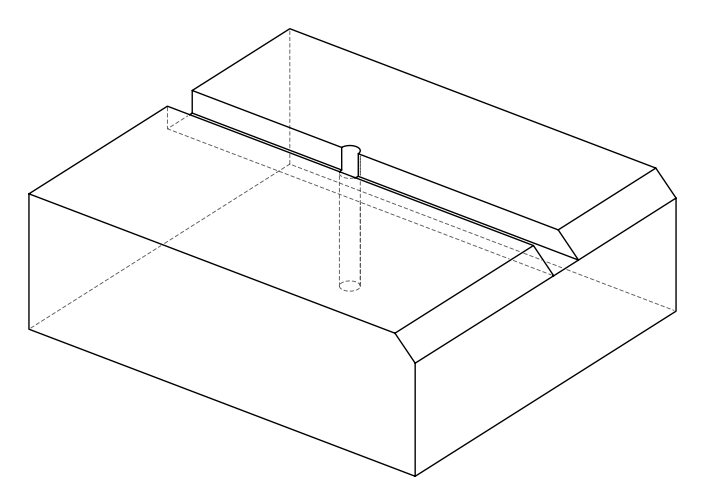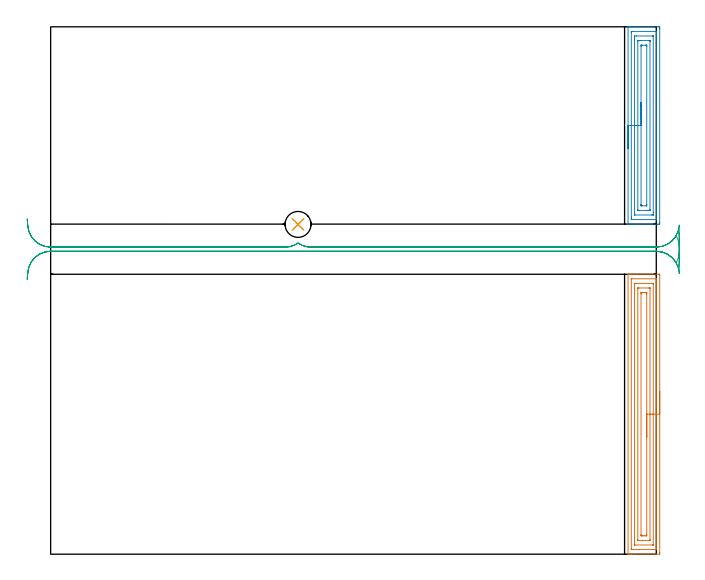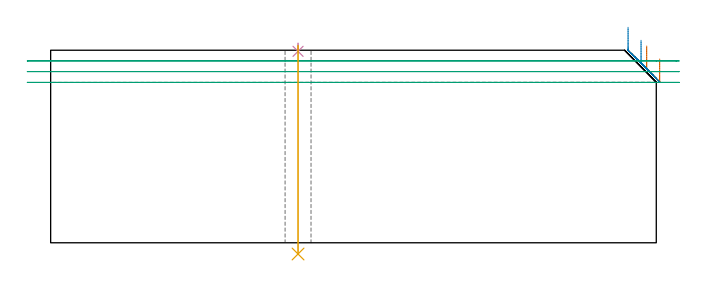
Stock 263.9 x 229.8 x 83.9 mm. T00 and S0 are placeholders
(PLAN: 5 operations, 3 tool changes, 13 min)
(1 AREA_MILL | FG_CHAMFER_SURFACE | UGT0205_001 | 5.18 min | 12282 mm3)
(2 AREA_MILL_1 | FG_CHAMFER_SURFACE_1 | UGT0205_001 | 3.74 min | 8854 mm3)
(3 MILL_RECTANGULAR_SLOT | SLOT_RECTANGULAR | UGT0201_104 | Follow Part, ap 5, ae 75% | 3.68 min | 79408 mm3)
(4 SPOT_DRILL | STEP1HOLE | NXT0321_9005460120000 | 0.03 min | 0 mm3)
(5 DRILL_THROUGH_HOLE_INTO_CENTER | STEP1HOLE | UGT0301_508 | 0.36 min | 7494 mm3)
(TOOL UGT0205_001 | Chamfer Mill 20 x 3 x 45 deg. | D20 FL50 Z2)
(TOOL UGT0201_104 | End Mill 20 mm | D20 FL22 Z2)
(TOOL NXT0321_9005460120000 | NC Spot Drill, 142deg, 12mm, Carbide, Uncoated | D12 PA142 FL30 Z2)
(TOOL UGT0301_508 | Carbide Drill 11.3 mm | D11.3 PA118 FL94 Z2)
(OP 1 AREA_MILL)
G17 G21 G94 G90
T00 M6
G54
G17 G0 G90 X265.4 Y71. S1061 M3
G43 Z93.9 H0
Z80.1
G94 G1 Y70.962 Z79.228 F250.
Y70.848 Z78.363
Y70.659 Z77.512
Y70.397 Z76.68
Y70.063 Z75.874
Y69.66 Z75.1
Y69.191 Z74.364
Y68.66 Z73.672
Y68.071 Z73.029
Y67.428 Z72.44
Y66.736 Z71.908
Y66. Z71.44
Y65.226 Z71.037
Y64.42 Z70.703
Y63.588 Z70.441
Y62.736 Z70.252
Y61.872 Z70.138
Y61. Z70.1
Y0.632
X265.395 Y0.086 Z70.103
X265.392 Y0.01 Z70.106
X265.311 Y0. Z70.187
X254.567 Z80.927
X253.18 Z82.316
X252.82 Z82.675
X251.885 Z83.614
X251.742 Y0.001 Z83.75
X251.654 Y0.005 Z83.837
X251.603 Y0.01 Z83.888
X251.6 Y0.185 Z83.9
Y121.815
X251.603 Y121.99 Z83.888
X251.741 Y121.997 Z83.752
X251.886 Y122. Z83.614
X252.098 Z83.402
X252.82 Z82.675
X254.055 Z81.442
X255.441 Z80.054
X265.054 Z70.443
X265.314 Y121.997 Z70.184
X265.392 Y121.99 Z70.106
X265.399 Y121.91 Z70.099
X265.4 Y121.368 Z70.1
Y61.
X263.986 Z71.514
X263.985 Y2.421 Z71.515
X263.983 Y2.073 Z71.517
X263.982 Y2.031 Z71.518
X263.98 Y2.016 Z71.52
X263.963 Y2.01 Z71.537
X263.854 Y2.005 Z71.646
X263.717 Y2.001 Z71.783
X253.23 Z82.27
X253.065 Y2.004 Z82.435
X253.031 Y2.008 Z82.469
X253.021 Y2.011 Z82.479
X253.019 Y2.023 Z82.481
X253.016 Y2.062 Z82.484
X253.015 Y2.221 Z82.485
X253.014 Y2.421 Z82.486
X253.015 Y119.579 Z82.485
X253.017 Y119.927 Z82.483
X253.019 Y119.969 Z82.481
X253.02 Y119.984 Z82.48
X253.037 Y119.99 Z82.463
X253.146 Y119.995 Z82.354
X253.283 Y119.999 Z82.217
X263.77 Z71.73
X263.935 Y119.996 Z71.565
X263.969 Y119.992 Z71.531
X263.979 Y119.989 Z71.521
X263.981 Y119.977 Z71.519
X263.984 Y119.938 Z71.516
X263.985 Y119.779 Z71.515
X263.986 Y119.579 Z71.514
Y61.
X262.572 Z72.928
X262.571 Y4.209 Z72.929
X262.57 Y4.068 Z72.93
X262.567 Y4.021 Z72.933
X262.565 Y4.011 Z72.935
X262.559 Y4.007 Z72.941
X262.535 Y4.003 Z72.965
X262.433 Y4.001 Z73.067
X254.567 Z80.933
X254.499 Y4.003 Z81.001
X254.446 Y4.008 Z81.054
X254.435 Y4.011 Z81.065
X254.433 Y4.028 Z81.067
X254.431 Y4.067 Z81.069
X254.429 Y4.209 Z81.071
X254.428 Y4.351 Z81.072
X254.429 Y117.791 Z81.071
X254.43 Y117.932 Z81.07
X254.433 Y117.979 Z81.067
X254.435 Y117.989 Z81.065
X254.441 Y117.993 Z81.059
X254.465 Y117.997 Z81.035
X254.567 Y117.999 Z80.933
X262.433 Z73.067
X262.501 Y117.997 Z72.999
X262.554 Y117.992 Z72.946
X262.565 Y117.989 Z72.935
X262.567 Y117.972 Z72.933
X262.569 Y117.933 Z72.931
X262.571 Y117.791 Z72.929
X262.572 Y117.648 Z72.928
Y61.
X261.157 Z74.343
Y6.247
X261.154 Y6.119 Z74.346
X261.15 Y6.035 Z74.35
X261.143 Y6.009 Z74.357
X261.12 Y6.008 Z74.38
X260.685 Y6. Z74.815
X256.315 Z79.185
X255.88 Y6.007 Z79.62
X255.856 Y6.01 Z79.644
X255.849 Y6.02 Z79.651
X255.846 Y6.056 Z79.654
X255.843 Y6.104 Z79.657
Y6.151
X255.844 Y115.752 Z79.656
X255.846 Y115.881 Z79.654
X255.85 Y115.965 Z79.65
X255.857 Y115.99 Z79.643
X255.88 Y115.992 Z79.62
X256.315 Y116. Z79.185
X260.685 Z74.815
X261.12 Y115.993 Z74.38
X261.144 Y115.99 Z74.356
X261.151 Y115.979 Z74.349
X261.154 Y115.944 Z74.346
X261.157 Y115.896 Z74.343
Y115.849
Y61.
X259.743 Z75.757
Y8.681
X259.741 Y8.268 Z75.759
X259.738 Y8.063 Z75.762
X259.737 Y8.019 Z75.763
X259.697 Y8.01 Z75.803
X259.599 Y8.004 Z75.901
X258.937 Y8.001 Z76.563
X258.728 Y8. Z76.772
X258.063 Z77.437
X257.854 Z77.646
X257.34 Y8.004 Z78.16
X257.281 Y8.007 Z78.219
X257.266 Y8.01 Z78.234
X257.263 Y8.022 Z78.237
X257.26 Y8.065 Z78.24
X257.258 Y8.247 Z78.242
X257.257 Y8.612 Z78.243
Y113.319
X257.259 Y113.731 Z78.241
X257.262 Y113.937 Z78.238
X257.264 Y113.981 Z78.236
X257.303 Y113.99 Z78.197
X257.402 Y113.996 Z78.098
X258.063 Y113.999 Z77.437
X258.272 Y114. Z77.228
X258.937 Z76.563
X259.146 Z76.354
X259.66 Y113.996 Z75.84
X259.719 Y113.993 Z75.781
X259.734 Y113.99 Z75.766
X259.737 Y113.978 Z75.763
X259.74 Y113.935 Z75.76
X259.742 Y113.753 Z75.758
X259.743 Y113.388 Z75.757
Y61.
Y60.128 Z75.795
Y59.263 Z75.909
Y58.412 Z76.098
Y57.58 Z76.36
Y56.774 Z76.694
Y56. Z77.097
Y55.264 Z77.565
Y54.572 Z78.096
Y53.929 Z78.686
Y53.34 Z79.329
Y52.808 Z80.021
Y52.34 Z80.757
Y51.937 Z81.531
Y51.603 Z82.337
Y51.341 Z83.169
Y51.152 Z84.02
Y51.038 Z84.885
Y51. Z85.757
G0 Z93.9
M5
M2
(OP 2 AREA_MILL_1)
G17 G21 G94 G90
T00 M6
G54
G17 G0 G90 X251.6 Y176.8 S1061 M3
G43 Z93.9 H0
G94 G1 Y176.838 Z93.028 F250.
Y176.952 Z92.163
Y177.141 Z91.312
Y177.403 Z90.48
Y177.737 Z89.674
Y178.14 Z88.9
Y178.609 Z88.164
Y179.14 Z87.472
Y179.729 Z86.829
Y180.372 Z86.239
Y181.064 Z85.708
Y181.8 Z85.24
Y182.574 Z84.837
Y183.38 Z84.503
Y184.212 Z84.241
Y185.064 Z84.052
Y185.928 Z83.938
Y186.8 Z83.9
Y229.64
X251.603 Y229.79 Z83.888
X251.722 Y229.798 Z83.77
X251.848 Y229.8 Z83.651
X252.193 Z83.306
X252.82 Z82.675
X254.881 Z80.617
X256.198 Z79.298
X264.774 Z70.723
X265.054 Y229.797 Z70.443
X265.393 Y229.79 Z70.104
X265.398 Y229.545 Z70.101
X265.4 Y229.194 Z70.1
Y228.841
Y144.406
X265.398 Y144.055 Z70.101
X265.393 Y143.81 Z70.104
X265.054 Y143.804 Z70.443
X264.461 Y143.8 Z71.036
X255.441 Z80.053
X254.007 Z81.49
X252.82 Z82.675
X251.848 Z83.651
X251.723 Z83.769
X251.655 Y143.803 Z83.836
X251.603 Y143.81 Z83.888
X251.6 Y143.96 Z83.9
Y186.8
X253.014 Z82.486
X253.015 Y227.21 Z82.485
X253.016 Y227.409 Z82.484
X253.02 Y227.755 Z82.48
X253.021 Y227.789 Z82.479
X253.081 Y227.793 Z82.419
X253.183 Y227.797 Z82.317
X253.311 Y227.8 Z82.189
X263.798 Y227.799 Z71.702
X263.938 Y227.794 Z71.562
X263.964 Y227.79 Z71.536
X263.979 Y227.782 Z71.521
X263.981 Y227.752 Z71.519
X263.984 Y227.609 Z71.516
X263.985 Y227.409 Z71.515
X263.986 Y226.715 Z71.514
X263.985 Y146.39 Z71.515
X263.984 Y146.191 Z71.516
X263.98 Y145.845 Z71.52
X263.979 Y145.811 Z71.521
X263.919 Y145.807 Z71.581
X263.817 Y145.803 Z71.683
X263.689 Y145.8 Z71.811
X253.202 Y145.801 Z82.298
X253.062 Y145.807 Z82.438
X253.036 Y145.81 Z82.464
X253.021 Y145.818 Z82.479
X253.019 Y145.848 Z82.481
X253.016 Y145.991 Z82.484
X253.015 Y146.191 Z82.485
X253.014 Y146.885 Z82.486
Y186.8
X254.428 Z81.072
X254.429 Y224.873 Z81.071
X254.432 Y225.624 Z81.068
X254.434 Y225.76 Z81.066
X254.443 Y225.79 Z81.057
X254.482 Y225.794 Z81.018
X254.567 Y225.797 Z80.933
X255.269 Y225.8 Z80.231
X262.433 Z73.067
X262.49 Y225.798 Z73.01
X262.536 Y225.795 Z72.964
X262.561 Y225.791 Z72.939
X262.565 Y225.764 Z72.935
X262.569 Y225.624 Z72.931
X262.571 Y225.483 Z72.929
Y148.727
X262.568 Y147.976 Z72.932
X262.566 Y147.84 Z72.934
X262.557 Y147.81 Z72.943
X262.518 Y147.806 Z72.982
X262.433 Y147.803 Z73.067
X261.731 Y147.8 Z73.769
X254.567 Z80.933
X254.51 Y147.802 Z80.99
X254.464 Y147.806 Z81.036
X254.439 Y147.809 Z81.061
X254.435 Y147.836 Z81.065
X254.431 Y147.976 Z81.069
X254.429 Y148.118 Z81.071
X254.428 Y186.8 Z81.072
X255.843 Z79.657
Y223.428
X255.845 Y223.59 Z79.655
X255.849 Y223.718 Z79.651
X255.852 Y223.79 Z79.648
X256.353 Y223.8 Z79.147
X257.189 Z78.311
X260.723 Z74.777
X261.095 Y223.793 Z74.405
X261.14 Y223.79 Z74.36
X261.151 Y223.785 Z74.349
X261.153 Y223.772 Z74.347
X261.156 Y223.72 Z74.344
X261.157 Y223.67 Z74.343
Y223.356
Y150.172
X261.155 Y150.01 Z74.345
X261.151 Y149.882 Z74.349
X261.148 Y149.81 Z74.352
X260.647 Y149.8 Z74.853
X259.811 Z75.689
X256.277 Z79.223
X255.906 Y149.807 Z79.594
X255.86 Y149.81 Z79.64
X255.849 Y149.815 Z79.651
X255.847 Y149.828 Z79.653
X255.844 Y149.88 Z79.656
X255.843 Y149.93 Z79.657
Y150.244
Y186.8
X257.257 Z78.243
Y221.161
X257.261 Y221.573 Z78.239
X257.264 Y221.777 Z78.236
X257.268 Y221.791 Z78.232
X257.294 Y221.794 Z78.206
X257.348 Y221.798 Z78.152
X257.438 Y221.8 Z78.062
X258.063 Z77.437
X259.186 Z76.314
X259.648 Y221.798 Z75.852
X259.695 Y221.795 Z75.805
X259.728 Y221.79 Z75.772
X259.737 Y221.785 Z75.763
X259.738 Y221.768 Z75.762
X259.741 Y221.59 Z75.759
X259.743 Y221.231 Z75.757
Y221.161
Y152.439
X259.739 Y152.027 Z75.761
X259.736 Y151.823 Z75.764
X259.732 Y151.81 Z75.768
X259.706 Y151.806 Z75.794
X259.652 Y151.803 Z75.848
X259.562 Y151.8 Z75.938
X257.814 Z77.686
X257.353 Y151.802 Z78.147
X257.305 Y151.805 Z78.195
X257.272 Y151.81 Z78.228
X257.263 Y151.815 Z78.237
X257.262 Y151.832 Z78.238
X257.259 Y152.011 Z78.241
X257.257 Y152.369 Z78.243
Y152.439
Y186.8
Y187.672 Z78.281
Y188.537 Z78.395
Y189.388 Z78.584
Y190.22 Z78.846
Y191.026 Z79.18
Y191.8 Z79.583
Y192.536 Z80.052
Y193.228 Z80.583
Y193.871 Z81.172
Y194.46 Z81.815
Y194.992 Z82.507
Y195.46 Z83.243
Y195.863 Z84.017
Y196.197 Z84.823
Y196.459 Z85.655
Y196.648 Z86.507
Y196.762 Z87.372
Y196.8 Z88.243
G0 Z93.9
M5
M2
(OP 3 MILL_RECTANGULAR_SLOT)
G17 G21 G94 G90
T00 M6
G54
G17 G0 G90 X-10.202 Y119.783 S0 M3
G43 Z93.9 H0
Z79.233
G94 G1 X-9.97 Y122.774 F250.
G2 X0. Y132. R10. F500.
G1 X263.9
G2 X272.568 Y126.986 R10.
G3 X273.9 Y131.951 R10.
G1 Y133.852
G3 X272.569 Y138.815 R10.
G2 X263.9 Y133.8 R10.
G1 X113.449
G2 X107.8 Y135.548 R10.
X102.151 Y133.8 R10.
G1 X0.
G2 X-9.97 Y143.026 R10.
G1 X-10.202 Y146.017 F250.
G0 Y119.783 Z74.567
G1 X-9.97 Y122.774
G2 X0. Y132. R10. F500.
G1 X263.9
G2 X273.458 Y124.941 R10.
G1 X273.486 Y124.933
G3 X273.9 Y127.757 R10.
G1 Y138.042
G3 X273.486 Y140.867 R10.
G1 X273.457 Y140.858
G2 X263.9 Y133.8 R10.
G1 X113.449
G2 X107.8 Y135.548 R10.
X102.151 Y133.8 R10.
G1 X0.
G2 X-9.97 Y143.026 R10.
G1 X-10.202 Y146.017 F250.
G0 Y119.783 Z69.9
G1 X-9.97 Y122.774
G2 X0. Y132. R10. F500.
G1 X263.9
G2 X273.89 Y122.447 R10.
G1 X273.9
Y143.353
X273.89
G2 X263.9 Y133.8 R10.
G1 X113.449
G2 X107.8 Y135.548 R10.
X102.151 Y133.8 R10.
G1 X0.
G2 X-9.97 Y143.026 R10.
G1 X-10.202 Y146.017 F250.
G0 Z93.9
M5
M2
(OP 4 SPOT_DRILL)
G17 G21 G94 G90
T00 M6
G54
G17 G0 G90 X107.8 Y143.7 S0 M3
G43 Z93.9 H0
G94 G81 G98 Z83.414 F250. R86.9
G80
M5
M2
(OP 5 DRILL_THROUGH_HOLE_INTO_CENTER)
G17 G21 G94 G90
T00 M6
G54
G17 G0 G90 X107.8 Y143.7 S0 M3
G43 Z93.9 H0
G94 G73 G98 Z-4.895 F250. Q11.099 R85.9
G80
M5
M2
